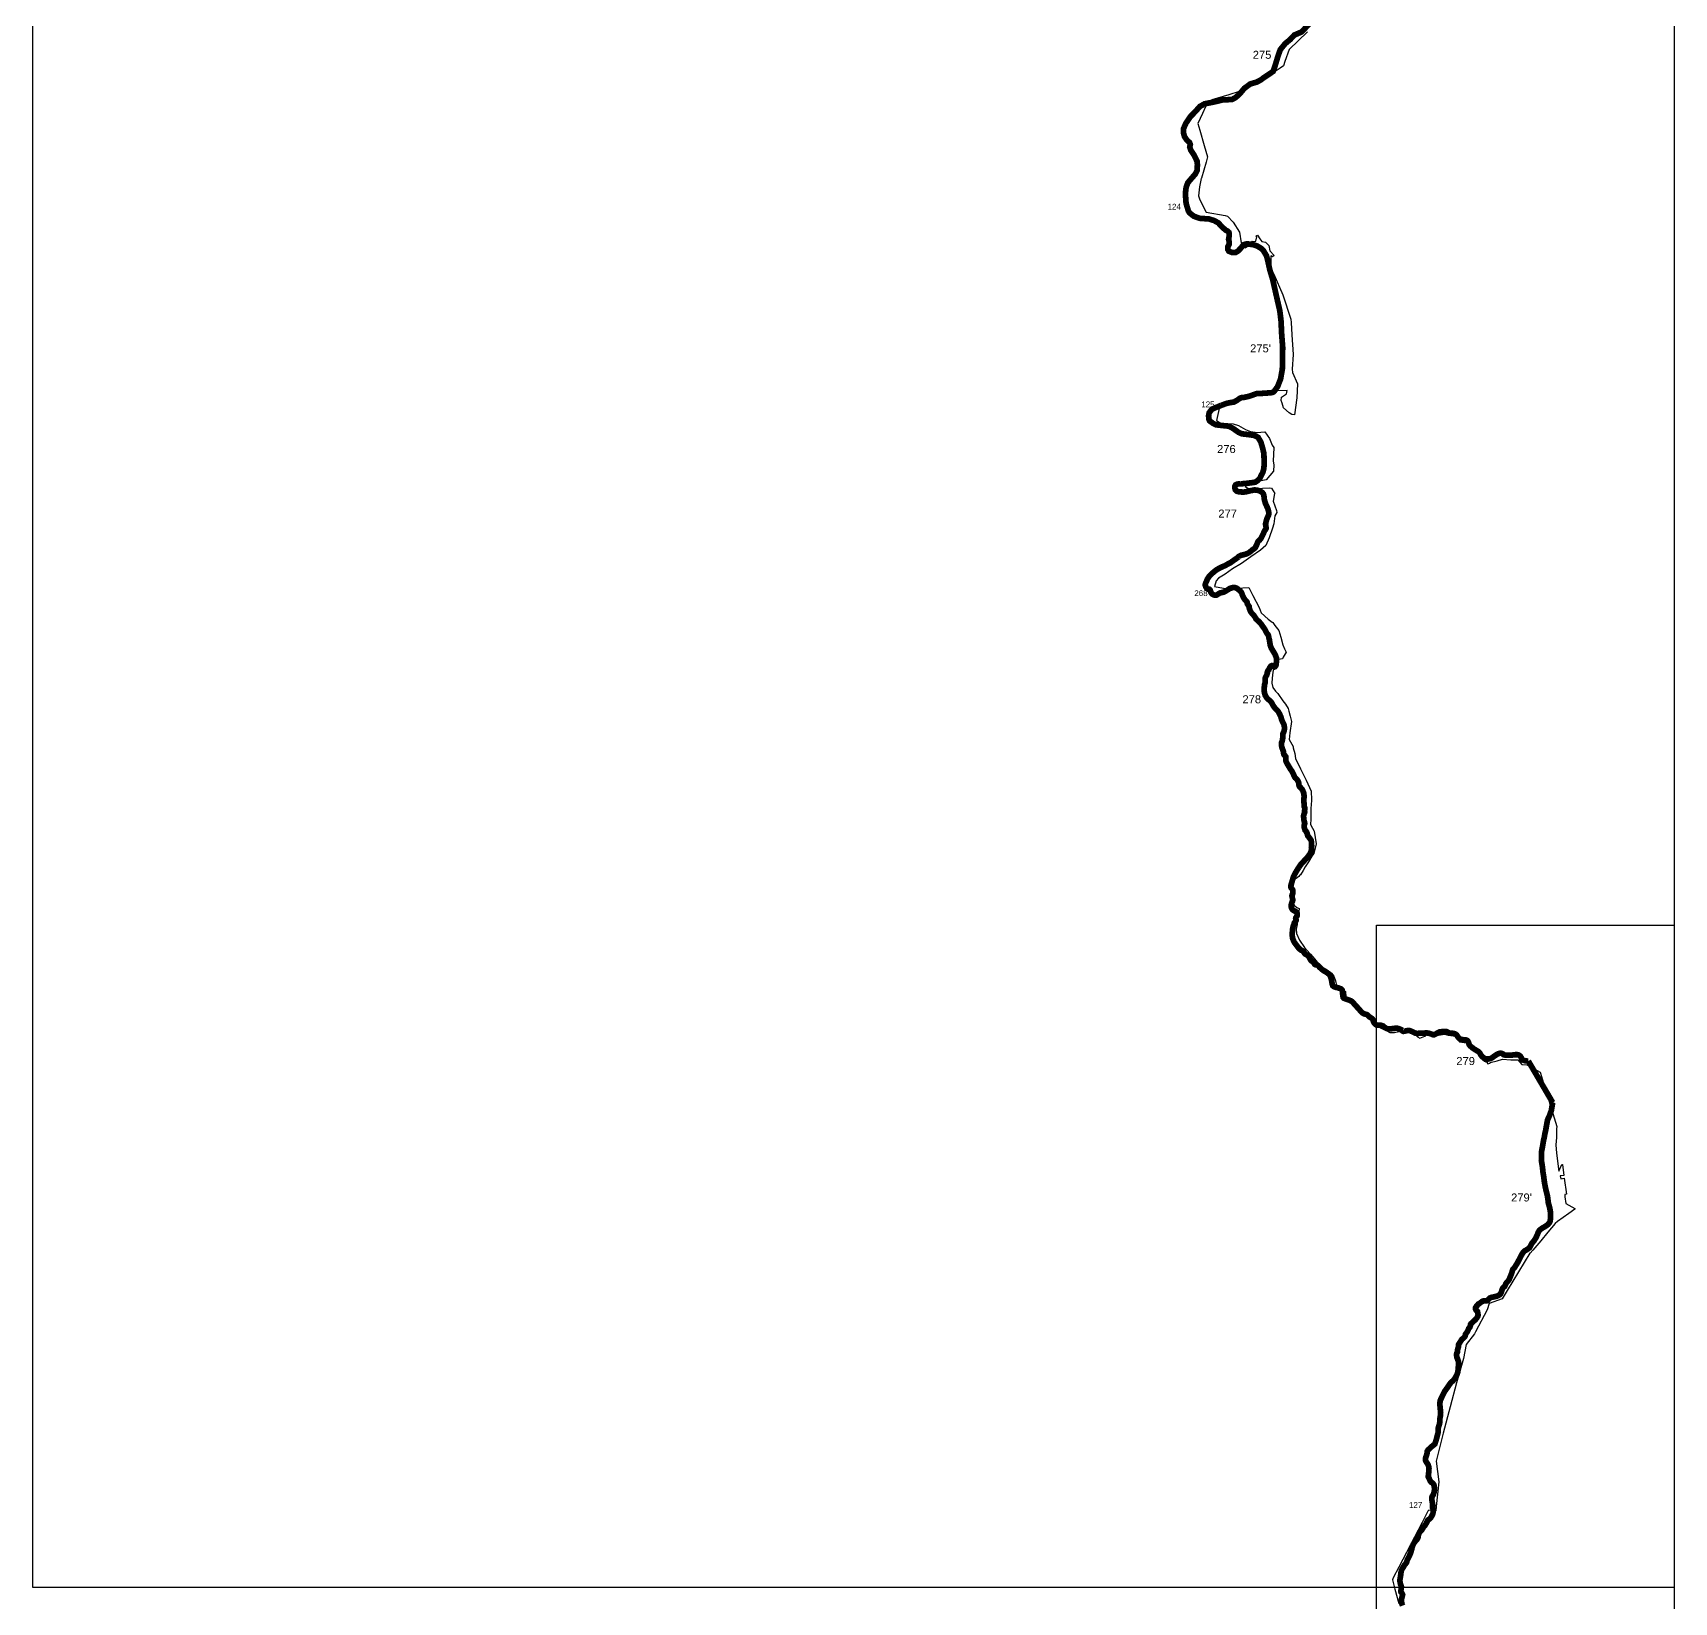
# Model space of a CAD drawing. Header units: metres. Extents: x 290946 to 378809, y 1824167 to 1998918.
# Drawn here: x 307379 to 321738, y 1854229 to 1867963 of the extents above; entities that cross this region are included whole.
import ezdxf

# ---------------------------------------------------------------- set-up
doc = ezdxf.new("R2010")
doc.units = ezdxf.units.M
for name, color, linetype in [('ARTIFICIALLY PROTECTED', 10, 'Continuous'), ('COASTLINE', 5, 'Continuous'), ('DISTRICT BOUNDRY', 86, 'Continuous'), ('NATURALLY PROTECTED', 3, 'Continuous'), ('UNPROTECTED', 130, 'Continuous'), ('UNPROTECTED DUE TO CREEK', 150, 'Continuous')]:
    doc.layers.add(name, color=color, linetype=linetype)
doc.styles.get("Standard").update_dxf_attribs({"font": 'arial.ttf'})
picture_1 = doc.add_image_def('image4.ecw', size_in_pixel=(478612, 2026941.0))
picture_2 = doc.add_image_def('image5.ecw', size_in_pixel=(65404, 231510))

msp = doc.modelspace()

# ---------------------------------------------------------------- linework, layer by layer
at = {"layer": 'ARTIFICIALLY PROTECTED', "const_width": 50, "flags": 128}
msp.add_lwpolyline([(317924, 1863375), (317921, 1863372), (317901, 1863358), (317881, 1863344), (317858, 1863327), (317830, 1863313), (317810, 1863301), (317786, 1863291), (317761, 1863279), (317750, 1863273), (317729, 1863260), (317714, 1863248), (317683, 1863221), (317670, 1863206), (317654, 1863182), (317649, 1863169), (317640, 1863150), (317636, 1863137), (317636, 1863128), (317639, 1863118), (317645, 1863107), (317654, 1863097), (317662, 1863093), (317672, 1863093), (317678, 1863088), (317681, 1863081), (317683, 1863072), (317687, 1863063), (317692, 1863056), (317702, 1863048), (317712, 1863044), (317720, 1863041), (317728, 1863041), (317737, 1863044), (317749, 1863052), (317761, 1863059), (317770, 1863063), (317783, 1863065), (317798, 1863069), (317805, 1863072), (317818, 1863080), (317828, 1863086)], dxfattribs=at)
at = {"layer": 'COASTLINE', "flags": 128}
msp.add_lwpolyline([(318479, 1867971), (318415, 1867944), (318377, 1867903), (318336, 1867870), (318292, 1867816), (318270, 1867753), (318248, 1867679), (318230, 1867626), (318192, 1867600), (318144, 1867568), (318122, 1867551), (318086, 1867532), (318030, 1867516), (317977, 1867477), (317940, 1867432), (317902, 1867397), (317870, 1867380), (317832, 1867378), (317789, 1867377), (317748, 1867366), (317688, 1867353), (317630, 1867342), (317589, 1867319), (317550, 1867275), (317506, 1867230), (317467, 1867173), (317446, 1867125), (317445, 1867088), (317455, 1867053), (317476, 1867023), (317498, 1867004), (317505, 1866986), (317500, 1866963), (317510, 1866935), (317539, 1866891), (317564, 1866839), (317567, 1866811), (317565, 1866760), (317547, 1866725), (317516, 1866690), (317483, 1866651), (317468, 1866609), (317462, 1866557), (317468, 1866472), (317487, 1866407), (317498, 1866388), (317536, 1866358), (317587, 1866340), (317669, 1866334), (317714, 1866320), (317750, 1866300), (317782, 1866265), (317816, 1866235), (317830, 1866229), (317843, 1866217), (317846, 1866191), (317840, 1866155), (317845, 1866135), (317845, 1866113), (317834, 1866092), (317834, 1866066), (317842, 1866052), (317872, 1866040), (317902, 1866041), (317925, 1866056), (317943, 1866075), (317963, 1866099), (317975, 1866110), (317992, 1866115), (318017, 1866115), (318055, 1866109), (318091, 1866097), (318124, 1866077), (318145, 1866056), (318172, 1866011), (318183, 1865968), (318201, 1865887), (318226, 1865804), (318251, 1865692), (318288, 1865531), (318299, 1865439), (318304, 1865330), (318313, 1865211), (318312, 1865119), (318310, 1865021), (318295, 1864935), (318269, 1864868), (318240, 1864827), (318228, 1864817), (318213, 1864814), (318192, 1864812), (318162, 1864810), (318133, 1864808), (318087, 1864806), (318057, 1864796), (318021, 1864783), (317976, 1864773), (317957, 1864772), (317940, 1864766), (317912, 1864746), (317886, 1864732), (317854, 1864727), (317824, 1864721), (317781, 1864705), (317723, 1864682), (317691, 1864666), (317670, 1864638), (317665, 1864611), (317668, 1864581), (317674, 1864567), (317705, 1864545), (317729, 1864533), (317789, 1864526), (317842, 1864521), (317876, 1864503), (317927, 1864467), (317956, 1864454), (318010, 1864448), (318068, 1864439), (318098, 1864423), (318122, 1864382), (318137, 1864332), (318149, 1864281), (318151, 1864194), (318149, 1864154), (318140, 1864118), (318125, 1864090), (318114, 1864066), (318096, 1864046), (318074, 1864031), (318048, 1864027), (317992, 1864020), (317957, 1864017), (317930, 1864016), (317912, 1864013), (317901, 1864007), (317895, 1863995), (317895, 1863980), (317899, 1863963), (317909, 1863953), (317928, 1863947), (317951, 1863945), (317972, 1863944), (317995, 1863947), (318024, 1863955), (318042, 1863958), (318067, 1863963), (318089, 1863962), (318107, 1863956), (318122, 1863949), (318136, 1863939), (318144, 1863929), (318149, 1863914), (318151, 1863889), (318155, 1863869), (318162, 1863846), (318173, 1863821), (318183, 1863800), (318189, 1863778), (318191, 1863766), (318192, 1863754), (318189, 1863741), (318182, 1863727), (318175, 1863710), (318168, 1863686), (318164, 1863669), (318164, 1863659), (318166, 1863650), (318167, 1863641), (318168, 1863626), (318165, 1863619), (318158, 1863610), (318153, 1863601), (318149, 1863594), (318147, 1863588), (318143, 1863579), (318131, 1863555), (318122, 1863537), (318110, 1863523), (318104, 1863518), (318098, 1863511), (318094, 1863505), (318091, 1863495), (318083, 1863477), (318075, 1863461), (318071, 1863455), (318062, 1863448), (318050, 1863440), (318040, 1863431), (318031, 1863424), (318018, 1863414), (318003, 1863406), (317986, 1863400), (317968, 1863395), (317952, 1863392), (317938, 1863386), (317927, 1863379), (317921, 1863372), (317901, 1863358), (317881, 1863344), (317858, 1863327), (317830, 1863313), (317810, 1863301), (317786, 1863291), (317761, 1863279), (317750, 1863273), (317729, 1863260), (317714, 1863248), (317683, 1863221), (317670, 1863206), (317654, 1863182), (317649, 1863169), (317640, 1863150), (317636, 1863137), (317636, 1863128), (317639, 1863118), (317645, 1863107), (317654, 1863097), (317662, 1863093), (317672, 1863093), (317678, 1863088), (317681, 1863081), (317683, 1863072), (317687, 1863063), (317692, 1863056), (317702, 1863048), (317712, 1863044), (317720, 1863041), (317728, 1863041), (317737, 1863044), (317749, 1863052), (317761, 1863059), (317770, 1863063), (317783, 1863065), (317798, 1863069), (317805, 1863072), (317818, 1863080), (317831, 1863088), (317843, 1863096), (317850, 1863100), (317855, 1863102), (317862, 1863104), (317871, 1863107), (317881, 1863109), (317892, 1863109), (317901, 1863107), (317914, 1863101), (317923, 1863094), (317929, 1863089), (317937, 1863082), (317943, 1863076), (317951, 1863067), (317956, 1863058), (317959, 1863047), (317964, 1863035), (317969, 1863024), (317974, 1863015), (317984, 1863001), (317993, 1862992), (318000, 1862984), (318002, 1862980), (318003, 1862976), (318003, 1862971), (318004, 1862966), (318007, 1862961), (318012, 1862954), (318017, 1862947), (318020, 1862942), (318021, 1862936), (318021, 1862929), (318023, 1862922), (318030, 1862903), (318037, 1862892), (318044, 1862882), (318053, 1862873), (318058, 1862868), (318065, 1862859), (318075, 1862844), (318080, 1862833), (318086, 1862828), (318101, 1862815), (318112, 1862804), (318122, 1862793), (318129, 1862783), (318140, 1862766), (318146, 1862759), (318150, 1862753), (318155, 1862746), (318163, 1862730), (318170, 1862716), (318174, 1862710), (318178, 1862705), (318183, 1862700), (318186, 1862695), (318188, 1862691), (318189, 1862686), (318191, 1862677), (318194, 1862662), (318198, 1862647), (318199, 1862637), (318202, 1862618), (318204, 1862604), (318208, 1862593), (318215, 1862576), (318224, 1862561), (318236, 1862541), (318243, 1862529), (318248, 1862520), (318252, 1862509), (318258, 1862494), (318260, 1862485), (318259, 1862466), (318256, 1862434), (318253, 1862425), (318246, 1862416), (318241, 1862414), (318234, 1862416), (318227, 1862423), (318221, 1862425), (318216, 1862425), (318212, 1862423), (318206, 1862417), (318198, 1862405), (318192, 1862389), (318187, 1862384), (318183, 1862379), (318181, 1862375), (318179, 1862368), (318179, 1862361), (318176, 1862351), (318174, 1862344), (318167, 1862331), (318164, 1862325), (318161, 1862317), (318160, 1862304), (318161, 1862290), (318160, 1862277), (318158, 1862269), (318155, 1862262), (318154, 1862255), (318153, 1862244), (318151, 1862225), (318152, 1862213), (318152, 1862199), (318154, 1862188), (318160, 1862166), (318169, 1862151), (318176, 1862140), (318183, 1862133), (318196, 1862123), (318204, 1862116), (318213, 1862106), (318220, 1862094), (318228, 1862079), (318237, 1862065), (318246, 1862054), (318259, 1862041), (318267, 1862033), (318275, 1862022), (318283, 1862008), (318290, 1861994), (318299, 1861973), (318303, 1861955), (318310, 1861938), (318319, 1861920), (318324, 1861910), (318327, 1861896), (318329, 1861880), (318327, 1861860), (318321, 1861840), (318316, 1861833), (318314, 1861826), (318314, 1861809), (318313, 1861788), (318309, 1861767), (318302, 1861748), (318302, 1861736), (318305, 1861713), (318314, 1861688), (318320, 1861673), (318322, 1861653), (318326, 1861644), (318333, 1861638), (318338, 1861632), (318341, 1861627), (318341, 1861618), (318340, 1861609), (318340, 1861599), (318342, 1861589), (318350, 1861572), (318365, 1861546), (318373, 1861533), (318382, 1861517), (318391, 1861506), (318399, 1861492), (318405, 1861480), (318413, 1861461), (318418, 1861450), (318424, 1861442), (318433, 1861434), (318439, 1861428), (318446, 1861417), (318452, 1861404), (318454, 1861396), (318455, 1861386), (318456, 1861376), (318459, 1861369), (318468, 1861360), (318482, 1861344), (318489, 1861332), (318493, 1861321), (318497, 1861310), (318499, 1861299), (318500, 1861285), (318500, 1861274), (318499, 1861262), (318498, 1861245), (318499, 1861234), (318500, 1861217), (318501, 1861202), (318501, 1861193), (318503, 1861189), (318505, 1861185), (318507, 1861180), (318507, 1861176), (318507, 1861170), (318506, 1861165), (318505, 1861159), (318505, 1861154), (318505, 1861149), (318506, 1861144), (318505, 1861139), (318501, 1861129), (318498, 1861121), (318496, 1861111), (318496, 1861101), (318498, 1861090), (318499, 1861076), (318501, 1861063), (318504, 1861057), (318505, 1861052), (318506, 1861045), (318505, 1861038), (318503, 1861033), (318501, 1861028), (318500, 1861020), (318501, 1861011), (318504, 1861001), (318509, 1860985), (318514, 1860980), (318519, 1860974), (318521, 1860971), (318522, 1860966), (318527, 1860957), (318531, 1860941), (318533, 1860934), (318539, 1860928), (318548, 1860917), (318554, 1860908), (318562, 1860896), (318564, 1860887), (318566, 1860873), (318566, 1860858), (318567, 1860848), (318566, 1860838), (318564, 1860829), (318565, 1860816), (318561, 1860797), (318554, 1860782), (318546, 1860770), (318532, 1860751), (318519, 1860736), (318511, 1860728), (318489, 1860704), (318470, 1860683), (318451, 1860655), (318429, 1860619), (318413, 1860590), (318404, 1860568), (318401, 1860557), (318393, 1860528), (318388, 1860512), (318386, 1860504), (318386, 1860498), (318385, 1860488), (318386, 1860482), (318388, 1860478), (318393, 1860474), (318396, 1860470), (318400, 1860464), (318402, 1860459), (318403, 1860450), (318403, 1860441), (318400, 1860426), (318396, 1860420), (318395, 1860418), (318394, 1860409), (318396, 1860398), (318399, 1860386), (318401, 1860379), (318401, 1860371), (318400, 1860366), (318395, 1860357), (318392, 1860348), (318387, 1860329), (318387, 1860318), (318391, 1860303), (318401, 1860288), (318408, 1860283), (318415, 1860280), (318423, 1860275), (318430, 1860271), (318434, 1860265), (318439, 1860257), (318440, 1860247), (318439, 1860236), (318436, 1860230), (318431, 1860224), (318428, 1860219), (318427, 1860215), (318429, 1860208), (318430, 1860203), (318430, 1860196), (318425, 1860187), (318419, 1860179), (318415, 1860174), (318414, 1860169), (318414, 1860164), (318412, 1860158), (318408, 1860152), (318406, 1860149), (318405, 1860144), (318402, 1860132), (318400, 1860119), (318398, 1860097), (318396, 1860080), (318397, 1860061), (318400, 1860040), (318404, 1860028), (318416, 1860002), (318430, 1859984), (318449, 1859958), (318465, 1859942), (318475, 1859935), (318485, 1859931), (318492, 1859927), (318497, 1859919), (318503, 1859910), (318513, 1859899), (318528, 1859892), (318537, 1859885), (318546, 1859872), (318552, 1859860), (318559, 1859848), (318562, 1859844), (318566, 1859841), (318572, 1859837), (318582, 1859829), (318586, 1859825), (318589, 1859821), (318593, 1859812), (318597, 1859809), (318602, 1859807), (318608, 1859807), (318617, 1859804), (318625, 1859799), (318635, 1859786), (318642, 1859780), (318655, 1859769), (318667, 1859759), (318681, 1859750), (318701, 1859739), (318708, 1859733), (318717, 1859726), (318722, 1859721), (318729, 1859710), (318733, 1859699), (318736, 1859689), (318740, 1859677), (318742, 1859664), (318744, 1859652), (318746, 1859642), (318748, 1859632), (318752, 1859623), (318758, 1859618), (318766, 1859614), (318782, 1859609), (318795, 1859607), (318809, 1859602), (318820, 1859598), (318827, 1859594), (318833, 1859587), (318835, 1859580), (318836, 1859573), (318837, 1859558), (318838, 1859548), (318840, 1859533), (318842, 1859523), (318848, 1859515), (318858, 1859511), (318875, 1859505), (318893, 1859499), (318910, 1859492), (318919, 1859486), (318926, 1859480), (318936, 1859468), (318975, 1859425), (319000, 1859397), (319010, 1859387), (319016, 1859383), (319024, 1859379), (319028, 1859377), (319033, 1859376), (319037, 1859375), (319049, 1859372), (319054, 1859368), (319063, 1859359), (319069, 1859353), (319076, 1859349), (319092, 1859339), (319097, 1859335), (319102, 1859328), (319105, 1859318), (319107, 1859310), (319114, 1859297), (319123, 1859288), (319135, 1859280), (319149, 1859279), (319173, 1859278), (319191, 1859272), (319208, 1859258), (319224, 1859249), (319235, 1859246), (319252, 1859246), (319280, 1859250), (319302, 1859252), (319322, 1859251), (319338, 1859245), (319353, 1859238), (319362, 1859228), (319370, 1859225), (319385, 1859228), (319411, 1859233), (319425, 1859231), (319445, 1859223), (319477, 1859208), (319493, 1859207), (319512, 1859208), (319531, 1859208), (319551, 1859210), (319573, 1859211), (319593, 1859208), (319606, 1859204), (319622, 1859198), (319629, 1859195), (319637, 1859195), (319648, 1859200), (319670, 1859212), (319686, 1859220), (319703, 1859222), (319723, 1859222), (319733, 1859223), (319739, 1859224), (319746, 1859223), (319751, 1859221), (319761, 1859215), (319767, 1859212), (319775, 1859209), (319788, 1859208), (319801, 1859208), (319815, 1859205), (319825, 1859201), (319836, 1859192), (319844, 1859179), (319852, 1859168), (319864, 1859158), (319881, 1859153), (319901, 1859151), (319915, 1859150), (319924, 1859147), (319931, 1859142), (319938, 1859130), (319944, 1859110), (319953, 1859097), (319985, 1859072), (320003, 1859061), (320023, 1859049), (320037, 1859036), (320048, 1859016), (320058, 1859004), (320076, 1858989), (320094, 1858983), (320113, 1858983), (320132, 1858987), (320145, 1858994), (320163, 1859007), (320181, 1859019), (320194, 1859027), (320205, 1859031), (320214, 1859033), (320223, 1859033), (320232, 1859031), (320240, 1859027), (320244, 1859022), (320249, 1859019), (320255, 1859018), (320265, 1859017), (320280, 1859017), (320301, 1859016), (320315, 1859016), (320331, 1859019), (320351, 1859021), (320357, 1859021), (320365, 1859021), (320373, 1859020), (320381, 1859016), (320390, 1859010), (320395, 1859003), (320401, 1858993), (320405, 1858982), (320410, 1858976), (320417, 1858973), (320431, 1858968), (320452, 1858965), (320462, 1858965), (320675, 1858602), (320663, 1858531), (320647, 1858487), (320630, 1858450), (320621, 1858401), (320613, 1858354), (320608, 1858335), (320604, 1858313), (320601, 1858295), (320596, 1858275), (320587, 1858222), (320579, 1858180), (320576, 1858154), (320578, 1858128), (320578, 1858107), (320576, 1858093), (320579, 1858079), (320584, 1858047), (320587, 1858023), (320591, 1857985), (320597, 1857952), (320600, 1857923), (320606, 1857886), (320612, 1857855), (320619, 1857825), (320629, 1857786), (320633, 1857758), (320637, 1857723), (320646, 1857692), (320654, 1857655), (320656, 1857624), (320656, 1857587), (320653, 1857565), (320648, 1857552), (320633, 1857534), (320612, 1857519), (320581, 1857501), (320561, 1857486), (320549, 1857467), (320542, 1857449), (320529, 1857419), (320513, 1857394), (320492, 1857368), (320480, 1857345), (320471, 1857330), (320449, 1857314), (320430, 1857304), (320417, 1857291), (320405, 1857272), (320382, 1857228), (320367, 1857199), (320339, 1857154), (320328, 1857144), (320323, 1857133), (320317, 1857110), (320302, 1857072), (320295, 1857055), (320284, 1857039), (320271, 1857026), (320264, 1857014), (320259, 1857000), (320253, 1856991), (320241, 1856981), (320236, 1856973), (320231, 1856960), (320226, 1856942), (320218, 1856927), (320210, 1856919), (320199, 1856912), (320183, 1856906), (320165, 1856902), (320140, 1856897), (320127, 1856892), (320115, 1856882), (320112, 1856878), (320109, 1856873), (320103, 1856868), (320094, 1856866), (320080, 1856867), (320069, 1856866), (320058, 1856861), (320044, 1856851), (320031, 1856841), (320024, 1856838), (320014, 1856825), (320008, 1856820), (320001, 1856808), (320000, 1856795), (320006, 1856784), (320015, 1856776), (320018, 1856772), (320019, 1856763), (320020, 1856755), (320023, 1856743), (320021, 1856733), (320008, 1856712), (319996, 1856699), (319979, 1856684), (319960, 1856666), (319956, 1856660), (319955, 1856650), (319950, 1856635), (319939, 1856622), (319934, 1856607), (319928, 1856596), (319920, 1856585), (319912, 1856573), (319910, 1856561), (319905, 1856551), (319893, 1856539), (319882, 1856531), (319872, 1856516), (319858, 1856494), (319852, 1856485), (319850, 1856473), (319850, 1856462), (319846, 1856450), (319843, 1856437), (319842, 1856429), (319842, 1856419), (319836, 1856407), (319834, 1856398), (319835, 1856385), (319837, 1856372), (319841, 1856363), (319846, 1856348), (319851, 1856335), (319853, 1856319), (319851, 1856302), (319849, 1856285), (319848, 1856265), (319845, 1856242), (319836, 1856217), (319821, 1856190), (319804, 1856168), (319785, 1856152), (319774, 1856137), (319750, 1856102), (319730, 1856074), (319718, 1856051), (319692, 1855996), (319688, 1855972), (319689, 1855949), (319692, 1855918), (319695, 1855886), (319693, 1855862), (319688, 1855834), (319688, 1855812), (319685, 1855788), (319679, 1855772), (319674, 1855752), (319674, 1855732), (319672, 1855711), (319664, 1855680), (319656, 1855650), (319649, 1855629), (319645, 1855615), (319634, 1855605), (319620, 1855594), (319585, 1855562), (319577, 1855548), (319576, 1855533), (319572, 1855517), (319566, 1855500), (319562, 1855484), (319562, 1855473), (319567, 1855460), (319577, 1855445), (319585, 1855433), (319588, 1855424), (319591, 1855414), (319593, 1855400), (319592, 1855387), (319592, 1855377), (319590, 1855360), (319588, 1855343), (319587, 1855335), (319587, 1855326), (319591, 1855319), (319597, 1855306), (319603, 1855291), (319612, 1855279), (319623, 1855273), (319628, 1855268), (319634, 1855260), (319637, 1855252), (319639, 1855238), (319642, 1855223), (319640, 1855207), (319638, 1855193), (319632, 1855173), (319627, 1855164), (319620, 1855154), (319618, 1855148), (319618, 1855138), (319618, 1855126), (319621, 1855107), (319625, 1855086), (319625, 1855078), (319625, 1855071), (319623, 1855066), (319623, 1855061), (319624, 1855055), (319628, 1855047), (319630, 1855038), (319631, 1855027), (319628, 1855009), (319624, 1854997), (319616, 1854981), (319608, 1854968), (319601, 1854960), (319596, 1854956), (319589, 1854952), (319585, 1854949), (319581, 1854945), (319579, 1854940), (319571, 1854923), (319559, 1854903), (319546, 1854889), (319543, 1854884), (319539, 1854876), (319530, 1854861), (319522, 1854853), (319513, 1854845), (319507, 1854835), (319500, 1854814), (319497, 1854796), (319492, 1854784), (319483, 1854773), (319473, 1854762), (319464, 1854750), (319455, 1854736), (319450, 1854721), (319445, 1854706), (319441, 1854689), (319437, 1854675), (319433, 1854662), (319423, 1854638), (319414, 1854619), (319406, 1854605), (319401, 1854594), (319398, 1854579), (319394, 1854572), (319385, 1854562), (319378, 1854553), (319368, 1854535), (319359, 1854522), (319352, 1854506), (319348, 1854488), (319347, 1854478), (319344, 1854457), (319338, 1854422), (319339, 1854410), (319344, 1854385), (319347, 1854378), (319351, 1854367), (319351, 1854357), (319348, 1854336), (319347, 1854322), (319349, 1854316), (319356, 1854308), (319359, 1854303), (319362, 1854294), (319359, 1854283), (319356, 1854270), (319352, 1854250), (319353, 1854235), (319356, 1854215)], dxfattribs=at)
at = {"layer": 'DISTRICT BOUNDRY'}
msp.add_polyline3d([(318530, 1867973, 0), (318370, 1867817, 0), (318333, 1867713, 0), (318320, 1867673, 0), (318292, 1867655, 0), (318187, 1867585, 0), (318149, 1867582, 0), (318063, 1867521, 0), (317966, 1867470, 0), (317933, 1867449, 0), (317841, 1867422, 0), (317692, 1867377, 0), (317639, 1867315, 0), (317611, 1867257, 0), (317571, 1867171, 0), (317588, 1867112, 0), (317625, 1866977, 0), (317654, 1866879, 0), (317644, 1866832, 0), (317602, 1866692, 0), (317601, 1866687, 0), (317587, 1866630, 0), (317586, 1866614, 0), (317578, 1866537, 0), (317584, 1866509, 0), (317631, 1866415, 0), (317643, 1866395, 0), (317811, 1866365, 0), (317831, 1866359, 0), (317881, 1866305, 0), (317935, 1866219, 0), (317949, 1866125, 0), (317972, 1866093, 0), (317985, 1866083, 0), (318012, 1866100, 0), (318016, 1866114, 0), (318047, 1866139, 0), (318067, 1866138, 0), (318079, 1866141, 0), (318086, 1866179, 0), (318080, 1866188, 0), (318092, 1866192, 0), (318112, 1866159, 0), (318130, 1866138, 0), (318163, 1866130, 0), (318191, 1866101, 0), (318201, 1866054, 0), (318240, 1866015, 0), (318224, 1866004, 0), (318209, 1866012, 0), (318210, 1865899, 0), (318236, 1865852, 0), (318314, 1865669, 0), (318384, 1865458, 0), (318387, 1865428, 0), (318393, 1865321, 0), (318404, 1865148, 0), (318397, 1865020, 0), (318398, 1864990, 0), (318443, 1864890, 0), (318437, 1864770, 0), (318437, 1864770, 0), (318417, 1864621, 0), (318393, 1864624, 0), (318369, 1864639, 0), (318320, 1864682, 0), (318308, 1864721, 0), (318299, 1864747, 0), (318302, 1864776, 0), (318347, 1864804, 0), (318352, 1864832, 0), (318170, 1864828, 0), (318094, 1864803, 0), (317964, 1864762, 0), (317866, 1864724, 0), (317758, 1864676, 0), (317735, 1864570, 0), (317800, 1864527, 0), (317834, 1864544, 0), (317881, 1864540, 0), (317926, 1864526, 0), (317987, 1864491, 0), (318033, 1864475, 0), (318093, 1864466, 0), (318121, 1864468, 0), (318157, 1864471, 0), (318198, 1864414, 0), (318221, 1864354, 0), (318235, 1864333, 0), (318229, 1864215, 0), (318237, 1864184, 0), (318233, 1864126, 0), (318170, 1864051, 0), (318081, 1864035, 0), (317986, 1863993, 0), (318018, 1863972, 0), (318196, 1863980, 0), (318215, 1863978, 0), (318243, 1863932, 0), (318241, 1863932, 0), (318229, 1863865, 0), (318258, 1863782, 0), (318262, 1863765, 0), (318244, 1863736, 0), (318237, 1863665, 0), (318225, 1863627, 0), (318194, 1863543, 0), (318165, 1863477, 0), (318119, 1863436, 0), (318034, 1863378, 0), (317953, 1863320, 0), (317873, 1863271, 0), (317811, 1863227, 0), (317753, 1863190, 0), (317732, 1863168, 0), (317718, 1863119, 0), (317826, 1863097, 0), (317844, 1863096, 0), (317912, 1863104, 0), (318016, 1863110, 0), (318051, 1863039, 0), (318106, 1862934, 0), (318125, 1862888, 0), (318186, 1862831, 0), (318222, 1862806, 0), (318226, 1862804, 0), (318245, 1862778, 0), (318278, 1862733, 0), (318296, 1862674, 0), (318314, 1862607, 0), (318330, 1862571, 0), (318343, 1862542, 0), (318317, 1862498, 0), (318312, 1862484, 0), (318276, 1862479, 0), (318262, 1862458, 0), (318238, 1862418, 0), (318227, 1862367, 0), (318220, 1862317, 0), (318219, 1862272, 0), (318226, 1862235, 0), (318249, 1862203, 0), (318272, 1862181, 0), (318315, 1862118, 0), (318337, 1862089, 0), (318360, 1862050, 0), (318367, 1862027, 0), (318380, 1861984, 0), (318389, 1861936, 0), (318376, 1861838, 0), (318369, 1861780, 0), (318393, 1861739, 0), (318405, 1861718, 0), (318406, 1861706, 0), (318418, 1861655, 0), (318425, 1861612, 0), (318469, 1861522, 0), (318519, 1861424, 0), (318562, 1861327, 0), (318565, 1861250, 0), (318565, 1861245, 0), (318559, 1861175, 0), (318558, 1861080, 0), (318557, 1861039, 0), (318562, 1861024, 0), (318586, 1860982, 0), (318589, 1860977, 0), (318606, 1860866, 0), (318585, 1860781, 0), (318567, 1860757, 0), (318538, 1860709, 0), (318511, 1860666, 0), (318491, 1860632, 0), (318470, 1860595, 0), (318461, 1860588, 0), (318454, 1860581, 0), (318410, 1860548, 0), (318381, 1860524, 0), (318392, 1860473, 0), (318403, 1860432, 0), (318400, 1860374, 0), (318397, 1860363, 0), (318417, 1860327, 0), (318436, 1860310, 0), (318457, 1860300, 0), (318450, 1860247, 0), (318447, 1860220, 0), (318440, 1860161, 0), (318431, 1860119, 0), (318433, 1860082, 0), (318460, 1860023, 0), (318505, 1859959, 0), (318550, 1859907, 0), (318557, 1859899, 0), (318592, 1859859, 0), (318630, 1859812, 0), (318669, 1859781, 0), (318693, 1859768, 0), (318715, 1859755, 0), (318732, 1859742, 0), (318741, 1859734, 0), (318761, 1859707, 0), (318776, 1859667, 0), (318783, 1859625, 0), (318785, 1859623, 0), (318824, 1859596, 0), (318864, 1859573, 0), (318866, 1859523, 0), (318888, 1859507, 0), (318934, 1859487, 0), (318951, 1859466, 0), (318984, 1859418, 0), (319011, 1859386, 0), (319083, 1859330, 0), (319123, 1859296, 0), (319161, 1859263, 0), (319165, 1859260, 0), (319174, 1859253, 0), (319217, 1859232, 0), (319251, 1859215, 0), (319264, 1859214, 0), (319290, 1859215, 0), (319328, 1859225, 0), (319363, 1859223, 0), (319425, 1859211, 0), (319471, 1859196, 0), (319493, 1859178, 0), (319514, 1859164, 0), (319558, 1859184, 0), (319576, 1859199, 0), (319617, 1859186, 0), (319636, 1859185, 0), (319676, 1859192, 0), (319710, 1859198, 0), (319729, 1859199, 0), (319762, 1859190, 0), (319805, 1859187, 0), (319812, 1859187, 0), (319815, 1859186, 0), (319823, 1859186, 0), (319860, 1859133, 0), (319901, 1859127, 0), (319935, 1859125, 0), (319960, 1859067, 0), (319976, 1859056, 0), (320006, 1859039, 0), (320027, 1859028, 0), (320022, 1859025, 0), (320075, 1858965, 0), (320100, 1858955, 0), (320109, 1858940, 0), (320129, 1858946, 0), (320129, 1858952, 0), (320190, 1858966, 0), (320237, 1858981, 0), (320310, 1858977, 0), (320371, 1858976, 0), (320406, 1858936, 0), (320450, 1858931, 0), (320565, 1858868, 0), (320595, 1858771, 0), (320711, 1858393, 0), (320709, 1858372, 0), (320707, 1858297, 0), (320704, 1858233, 0), (320709, 1858160, 0), (320725, 1858021, 0), (320728, 1858000, 0), (320756, 1858059, 0), (320762, 1858060, 0), (320773, 1857964, 0), (320741, 1857959, 0), (320746, 1857935, 0), (320776, 1857939, 0), (320795, 1857799, 0), (320780, 1857797, 0), (320782, 1857776, 0), (320789, 1857719, 0), (320869, 1857674, 0), (320869, 1857670, 0), (320816, 1857632, 0), (320716, 1857562, 0), (320698, 1857542, 0), (320633, 1857467, 0), (320572, 1857393, 0), (320500, 1857311, 0), (320479, 1857283, 0), (320475, 1857285, 0), (320278, 1856958, 0), (320233, 1856883, 0), (320120, 1856843, 0), (320102, 1856788, 0), (320001, 1856595, 0), (319992, 1856579, 0), (319918, 1856483, 0), (319896, 1856363, 0), (319835, 1856149, 0), (319777, 1855939, 0), (319718, 1855707, 0), (319657, 1855463, 0), (319679, 1855282, 0), (319657, 1855067, 0), (319654, 1855029, 0), (319638, 1855031, 0), (319593, 1855035, 0), (319584, 1855025, 0), (319533, 1854927, 0), (319330, 1854537, 0), (319281, 1854443, 0), (319275, 1854426, 0), (319295, 1854344, 0), (319328, 1854219, 0)], dxfattribs=at)
at = {"layer": 'NATURALLY PROTECTED', "const_width": 50, "flags": 128}
for points in [[(317618, 1867335), (317630, 1867342), (317688, 1867353), (317748, 1867366), (317789, 1867377), (317832, 1867378), (317870, 1867380), (317902, 1867397), (317940, 1867432), (317977, 1867477), (318030, 1867516), (318086, 1867532), (318122, 1867551), (318144, 1867568), (318192, 1867600), (318230, 1867626), (318248, 1867679), (318270, 1867753), (318292, 1867816), (318336, 1867870), (318377, 1867903), (318415, 1867944), (318479, 1867971), (318563, 1868061)], [(317953, 1866087), (317963, 1866099), (317975, 1866110), (317992, 1866115), (318017, 1866115), (318055, 1866109), (318091, 1866097), (318124, 1866077), (318145, 1866056), (318172, 1866011), (318183, 1865968), (318201, 1865887), (318226, 1865804), (318251, 1865692), (318288, 1865531), (318299, 1865439), (318304, 1865330), (318313, 1865211), (318312, 1865119), (318310, 1865021), (318295, 1864935), (318269, 1864868), (318240, 1864827), (318228, 1864817), (318213, 1864814), (318192, 1864812), (318162, 1864810), (318133, 1864808), (318087, 1864806), (318057, 1864796), (318021, 1864783), (317976, 1864773), (317957, 1864772), (317940, 1864766), (317912, 1864746), (317886, 1864732), (317854, 1864727), (317824, 1864721), (317781, 1864705), (317775, 1864703)], [(317738, 1864532), (317789, 1864526), (317842, 1864521), (317876, 1864503), (317927, 1864467), (317956, 1864454), (318010, 1864448), (318068, 1864439), (318098, 1864423), (318122, 1864382), (318137, 1864332), (318149, 1864281), (318151, 1864194), (318149, 1864154), (318140, 1864118), (318125, 1864090), (318114, 1864066), (318096, 1864046), (318074, 1864031), (318048, 1864027), (317992, 1864020), (317957, 1864017), (317945, 1864017)], [(317945, 1864017), (317930, 1864016), (317912, 1864013), (317901, 1864007), (317895, 1863995), (317895, 1863980), (317899, 1863963), (317909, 1863953), (317928, 1863947), (317951, 1863945), (317972, 1863944), (317995, 1863947), (318024, 1863955), (318042, 1863958), (318067, 1863963), (318078, 1863962), (318089, 1863962), (318107, 1863956), (318122, 1863949), (318136, 1863939), (318144, 1863929), (318149, 1863914), (318151, 1863889), (318155, 1863869), (318162, 1863846), (318173, 1863821), (318183, 1863800), (318189, 1863778), (318191, 1863766), (318192, 1863754), (318189, 1863741), (318182, 1863727), (318175, 1863710), (318168, 1863686), (318164, 1863669), (318164, 1863659), (318166, 1863650), (318167, 1863641), (318168, 1863626), (318165, 1863619), (318158, 1863610), (318153, 1863601), (318149, 1863594), (318147, 1863588), (318143, 1863579), (318131, 1863555), (318122, 1863537), (318110, 1863523), (318104, 1863518), (318098, 1863511), (318094, 1863505), (318091, 1863495), (318083, 1863477), (318075, 1863461), (318071, 1863455), (318062, 1863448), (318050, 1863440), (318040, 1863431), (318031, 1863424), (318018, 1863414), (318003, 1863406), (317986, 1863400), (317968, 1863395), (317952, 1863392), (317938, 1863386), (317927, 1863379), (317924, 1863375)], [(317828, 1863086), (317831, 1863088), (317843, 1863096), (317850, 1863100), (317855, 1863102), (317862, 1863104), (317871, 1863107), (317881, 1863109), (317892, 1863109), (317901, 1863107), (317914, 1863101), (317923, 1863094), (317929, 1863089), (317937, 1863082), (317943, 1863076), (317951, 1863067), (317956, 1863058), (317959, 1863047), (317964, 1863035), (317969, 1863024), (317974, 1863015), (317984, 1863001), (317993, 1862992), (318000, 1862984), (318002, 1862980), (318003, 1862976), (318003, 1862971), (318004, 1862966), (318007, 1862961), (318012, 1862954), (318017, 1862947), (318020, 1862942), (318021, 1862936), (318021, 1862929), (318023, 1862922), (318030, 1862903), (318037, 1862892), (318044, 1862882), (318053, 1862873), (318058, 1862868), (318065, 1862859), (318075, 1862844), (318080, 1862833), (318086, 1862828), (318101, 1862815), (318112, 1862804), (318122, 1862793), (318129, 1862783), (318140, 1862766), (318146, 1862759), (318150, 1862753), (318155, 1862746), (318163, 1862730), (318170, 1862716), (318174, 1862710), (318178, 1862705), (318183, 1862700), (318186, 1862695), (318188, 1862691), (318189, 1862686), (318191, 1862677), (318194, 1862662), (318198, 1862647), (318199, 1862637), (318202, 1862618), (318204, 1862604), (318208, 1862593), (318215, 1862576), (318224, 1862561), (318236, 1862541), (318243, 1862529), (318248, 1862520), (318252, 1862509), (318258, 1862494), (318260, 1862485), (318259, 1862466), (318256, 1862434), (318253, 1862425), (318246, 1862416), (318241, 1862414), (318234, 1862416), (318227, 1862423), (318221, 1862425), (318216, 1862425), (318212, 1862423), (318206, 1862417), (318198, 1862405), (318192, 1862389), (318187, 1862384), (318183, 1862379), (318181, 1862375), (318179, 1862368), (318179, 1862361), (318176, 1862351), (318174, 1862344), (318167, 1862331), (318164, 1862325), (318161, 1862317), (318160, 1862304), (318161, 1862290), (318160, 1862277), (318158, 1862269), (318155, 1862262), (318154, 1862255), (318153, 1862244), (318151, 1862225), (318152, 1862213), (318152, 1862199), (318154, 1862188), (318160, 1862166), (318169, 1862151), (318176, 1862140), (318183, 1862133), (318196, 1862123), (318204, 1862116), (318213, 1862106), (318220, 1862094), (318228, 1862079), (318237, 1862065), (318246, 1862054), (318259, 1862041), (318267, 1862033), (318275, 1862022), (318283, 1862008), (318290, 1861994), (318299, 1861973), (318303, 1861955), (318310, 1861938), (318319, 1861920), (318324, 1861910), (318327, 1861896), (318329, 1861880), (318327, 1861860), (318321, 1861840), (318316, 1861833), (318314, 1861826), (318314, 1861809), (318313, 1861788), (318309, 1861767), (318302, 1861748), (318302, 1861736), (318305, 1861713), (318314, 1861688), (318320, 1861673), (318322, 1861653), (318326, 1861644), (318333, 1861638), (318338, 1861632), (318341, 1861627), (318341, 1861618), (318340, 1861609), (318340, 1861599), (318342, 1861589), (318350, 1861572), (318365, 1861546), (318373, 1861533), (318382, 1861517), (318391, 1861506), (318399, 1861492), (318405, 1861480), (318413, 1861461), (318418, 1861450), (318424, 1861442), (318433, 1861434), (318439, 1861428), (318446, 1861417), (318452, 1861404), (318454, 1861396), (318455, 1861386), (318456, 1861376), (318459, 1861369), (318468, 1861360), (318482, 1861344), (318489, 1861332), (318493, 1861321), (318497, 1861310), (318499, 1861299), (318500, 1861285), (318500, 1861274), (318499, 1861262), (318498, 1861245), (318499, 1861234), (318500, 1861217), (318501, 1861202), (318501, 1861193), (318503, 1861189), (318505, 1861185), (318507, 1861180), (318507, 1861176), (318507, 1861170), (318506, 1861165), (318505, 1861159), (318505, 1861154), (318505, 1861149), (318506, 1861144), (318505, 1861139), (318501, 1861129), (318498, 1861121), (318496, 1861111), (318496, 1861101), (318498, 1861090), (318499, 1861076), (318501, 1861063), (318504, 1861057), (318505, 1861052), (318506, 1861045), (318505, 1861038), (318503, 1861033), (318501, 1861028), (318500, 1861020), (318501, 1861011), (318504, 1861001), (318509, 1860985), (318514, 1860980), (318519, 1860974), (318521, 1860971), (318522, 1860966), (318527, 1860957), (318531, 1860941), (318533, 1860934), (318539, 1860928), (318548, 1860917), (318554, 1860908), (318562, 1860896), (318564, 1860887), (318566, 1860873), (318566, 1860858), (318567, 1860848), (318566, 1860838), (318564, 1860829), (318565, 1860816), (318561, 1860797), (318554, 1860782), (318546, 1860770), (318532, 1860751), (318519, 1860736), (318511, 1860728), (318489, 1860704), (318470, 1860683), (318456, 1860662)], [(318456, 1860662), (318451, 1860655), (318429, 1860619), (318413, 1860590), (318404, 1860568), (318401, 1860557), (318393, 1860528), (318388, 1860512), (318386, 1860504), (318386, 1860498), (318385, 1860488), (318386, 1860482), (318388, 1860478), (318393, 1860474), (318396, 1860470), (318400, 1860464), (318402, 1860459), (318403, 1860450), (318403, 1860441), (318400, 1860426), (318396, 1860420), (318395, 1860418), (318394, 1860409), (318396, 1860398), (318399, 1860386), (318401, 1860379), (318401, 1860371), (318400, 1860366), (318395, 1860357), (318392, 1860348), (318387, 1860329), (318387, 1860318), (318391, 1860303), (318401, 1860288), (318408, 1860283), (318415, 1860280), (318423, 1860275), (318430, 1860271), (318434, 1860265), (318439, 1860257), (318440, 1860247), (318439, 1860236), (318436, 1860230), (318431, 1860224), (318428, 1860219), (318427, 1860215), (318429, 1860208), (318430, 1860203), (318430, 1860196), (318425, 1860187), (318419, 1860179), (318415, 1860174), (318414, 1860169), (318414, 1860164), (318412, 1860158), (318408, 1860152), (318406, 1860149), (318405, 1860144), (318402, 1860132), (318400, 1860119), (318398, 1860097), (318396, 1860080), (318397, 1860061), (318400, 1860040), (318404, 1860028), (318416, 1860002), (318430, 1859984), (318449, 1859958), (318465, 1859942), (318475, 1859935), (318485, 1859931), (318492, 1859927), (318497, 1859919), (318503, 1859910), (318513, 1859899), (318528, 1859892), (318537, 1859885), (318546, 1859872), (318552, 1859860), (318559, 1859848), (318562, 1859844), (318566, 1859841), (318572, 1859837), (318582, 1859829), (318586, 1859825), (318589, 1859821), (318593, 1859812), (318597, 1859809), (318602, 1859807), (318608, 1859807), (318617, 1859804), (318625, 1859799), (318635, 1859786), (318642, 1859780), (318655, 1859769), (318667, 1859759), (318681, 1859750), (318701, 1859739), (318708, 1859733), (318717, 1859726), (318722, 1859721), (318729, 1859710), (318733, 1859699), (318736, 1859689), (318740, 1859677), (318742, 1859664), (318744, 1859652), (318746, 1859642), (318748, 1859632), (318752, 1859623), (318758, 1859618), (318766, 1859614), (318782, 1859609), (318795, 1859607), (318809, 1859602), (318820, 1859598), (318827, 1859594), (318833, 1859587), (318835, 1859580), (318836, 1859573), (318837, 1859558), (318838, 1859548), (318840, 1859533), (318842, 1859523), (318848, 1859515), (318858, 1859511), (318875, 1859505), (318893, 1859499), (318910, 1859492), (318919, 1859486), (318926, 1859480), (318936, 1859468), (318975, 1859425), (319000, 1859397), (319010, 1859387), (319016, 1859383), (319024, 1859379), (319028, 1859377), (319033, 1859376), (319037, 1859375), (319049, 1859372), (319054, 1859368), (319063, 1859359), (319069, 1859353), (319076, 1859349), (319092, 1859339), (319097, 1859335), (319102, 1859328), (319105, 1859318), (319107, 1859310), (319114, 1859297), (319123, 1859288), (319135, 1859280), (319149, 1859279), (319173, 1859278), (319191, 1859272), (319208, 1859258), (319224, 1859249), (319235, 1859246), (319252, 1859246), (319280, 1859250), (319302, 1859252), (319322, 1859251), (319338, 1859245), (319353, 1859238), (319362, 1859228), (319366, 1859227)], [(319366, 1859227), (319370, 1859225), (319385, 1859228), (319411, 1859233), (319425, 1859231), (319445, 1859223), (319477, 1859208), (319493, 1859207), (319512, 1859208), (319531, 1859208), (319551, 1859210), (319573, 1859211), (319593, 1859208), (319606, 1859204), (319622, 1859198), (319629, 1859195), (319637, 1859195), (319648, 1859200), (319670, 1859212), (319686, 1859220), (319703, 1859222), (319723, 1859222), (319733, 1859223), (319739, 1859224), (319746, 1859223), (319751, 1859221), (319761, 1859215), (319767, 1859212), (319775, 1859209), (319788, 1859208), (319801, 1859208), (319815, 1859205), (319825, 1859201), (319836, 1859192), (319844, 1859179), (319852, 1859168), (319864, 1859158), (319881, 1859153), (319901, 1859151), (319915, 1859150), (319924, 1859147), (319931, 1859142), (319938, 1859130), (319944, 1859110), (319953, 1859097), (319985, 1859072), (320003, 1859061), (320023, 1859049), (320037, 1859036), (320048, 1859016), (320058, 1859004), (320076, 1858989), (320094, 1858983), (320113, 1858983), (320132, 1858987), (320145, 1858994), (320163, 1859007), (320181, 1859019), (320194, 1859027), (320205, 1859031), (320214, 1859033), (320223, 1859033), (320232, 1859031), (320240, 1859027), (320244, 1859022), (320249, 1859019), (320255, 1859018), (320265, 1859017), (320280, 1859017), (320301, 1859016), (320315, 1859016), (320331, 1859019), (320351, 1859021), (320357, 1859021), (320365, 1859021), (320373, 1859020), (320381, 1859016), (320390, 1859010), (320395, 1859003), (320401, 1858993), (320405, 1858982), (320410, 1858976), (320417, 1858973), (320431, 1858968), (320452, 1858965), (320462, 1858965)], [(320051, 1856856), (320058, 1856861), (320069, 1856866), (320080, 1856867), (320094, 1856866), (320103, 1856868), (320109, 1856873), (320112, 1856878), (320115, 1856882), (320127, 1856892), (320140, 1856897), (320165, 1856902), (320183, 1856906), (320199, 1856912), (320210, 1856919), (320218, 1856927), (320226, 1856942), (320231, 1856960), (320236, 1856973), (320241, 1856981), (320253, 1856991), (320259, 1857000), (320264, 1857014), (320271, 1857026), (320284, 1857039), (320295, 1857055), (320302, 1857072), (320317, 1857110), (320323, 1857133), (320328, 1857144), (320339, 1857154), (320367, 1857199), (320382, 1857228), (320405, 1857272), (320417, 1857291), (320430, 1857304), (320449, 1857314), (320471, 1857330), (320480, 1857345), (320492, 1857368), (320513, 1857394), (320529, 1857419), (320542, 1857449), (320549, 1857467), (320561, 1857486), (320581, 1857501), (320612, 1857519), (320633, 1857534), (320648, 1857552), (320653, 1857565), (320656, 1857587), (320656, 1857624), (320654, 1857655), (320646, 1857692), (320637, 1857723), (320633, 1857758), (320629, 1857786), (320619, 1857825), (320612, 1857855), (320606, 1857886), (320600, 1857923), (320597, 1857952), (320591, 1857985), (320587, 1858023), (320584, 1858047), (320579, 1858079), (320576, 1858093), (320578, 1858107), (320578, 1858128), (320576, 1858154), (320579, 1858180), (320587, 1858222), (320596, 1858275), (320601, 1858295), (320604, 1858313), (320608, 1858335), (320613, 1858354), (320621, 1858401), (320630, 1858450), (320647, 1858487), (320663, 1858531), (320675, 1858602)]]:
    msp.add_lwpolyline(points, dxfattribs=at)
at = {"layer": 'UNPROTECTED', "const_width": 50, "flags": 128}
for points in [[(317618, 1867335), (317589, 1867319), (317550, 1867275), (317506, 1867230), (317467, 1867173), (317446, 1867125), (317445, 1867088), (317455, 1867053), (317476, 1867023), (317498, 1867004), (317505, 1866986), (317500, 1866963), (317510, 1866935), (317539, 1866891), (317564, 1866839), (317567, 1866811), (317565, 1866760), (317547, 1866725), (317516, 1866690), (317483, 1866651), (317468, 1866609), (317462, 1866557), (317468, 1866472), (317487, 1866407), (317498, 1866388), (317536, 1866358), (317587, 1866340), (317669, 1866334), (317714, 1866320), (317750, 1866300), (317782, 1866265), (317816, 1866235), (317830, 1866229), (317843, 1866217), (317846, 1866191), (317840, 1866155), (317845, 1866135), (317845, 1866113), (317834, 1866092), (317834, 1866066), (317842, 1866052), (317872, 1866040), (317902, 1866041), (317925, 1866056), (317943, 1866075), (317953, 1866087)], [(317775, 1864703), (317723, 1864682), (317691, 1864666), (317670, 1864638), (317665, 1864611), (317668, 1864581), (317674, 1864567), (317705, 1864545), (317729, 1864533), (317738, 1864532)], [(320051, 1856856), (320044, 1856851), (320031, 1856841), (320024, 1856838), (320014, 1856825), (320008, 1856820), (320001, 1856808), (320000, 1856795), (320006, 1856784), (320015, 1856776), (320018, 1856772), (320019, 1856763), (320020, 1856755), (320023, 1856743), (320021, 1856733), (320008, 1856712), (319996, 1856699), (319979, 1856684), (319960, 1856666), (319956, 1856660), (319955, 1856650), (319950, 1856635), (319939, 1856622), (319934, 1856607), (319928, 1856596), (319920, 1856585), (319912, 1856573), (319910, 1856561), (319905, 1856551), (319893, 1856539), (319882, 1856531), (319872, 1856516), (319858, 1856494), (319852, 1856485), (319850, 1856473), (319850, 1856462), (319846, 1856450), (319843, 1856437), (319842, 1856429), (319842, 1856419), (319836, 1856407), (319834, 1856398), (319835, 1856385), (319837, 1856372), (319841, 1856363), (319846, 1856348), (319851, 1856335), (319853, 1856319), (319851, 1856302), (319849, 1856285), (319848, 1856265), (319845, 1856242), (319836, 1856217), (319821, 1856190), (319804, 1856168), (319785, 1856152), (319774, 1856137), (319750, 1856102), (319730, 1856074), (319718, 1856051), (319692, 1855996), (319688, 1855972), (319689, 1855949), (319692, 1855918), (319695, 1855886), (319693, 1855862), (319688, 1855834), (319688, 1855812), (319685, 1855788), (319679, 1855772), (319674, 1855752), (319674, 1855732), (319672, 1855711), (319664, 1855680), (319656, 1855650), (319649, 1855629), (319645, 1855615), (319634, 1855605), (319620, 1855594), (319585, 1855562), (319577, 1855548), (319576, 1855533), (319572, 1855517), (319566, 1855500), (319562, 1855484), (319562, 1855473), (319567, 1855460), (319577, 1855445), (319585, 1855433), (319588, 1855424), (319591, 1855414), (319593, 1855400), (319592, 1855387), (319592, 1855377), (319590, 1855360), (319588, 1855343), (319587, 1855335), (319587, 1855326), (319591, 1855319), (319597, 1855306), (319603, 1855291), (319612, 1855279), (319623, 1855273), (319628, 1855268), (319634, 1855260), (319637, 1855252), (319639, 1855238), (319642, 1855223), (319640, 1855207), (319638, 1855193), (319632, 1855173), (319627, 1855164), (319620, 1855154), (319618, 1855148), (319618, 1855138), (319618, 1855126), (319621, 1855107), (319625, 1855086), (319625, 1855078), (319625, 1855071), (319623, 1855066), (319623, 1855061), (319624, 1855055), (319628, 1855047), (319630, 1855038), (319631, 1855027), (319628, 1855009), (319624, 1854997), (319616, 1854981), (319608, 1854968), (319601, 1854960), (319596, 1854956), (319589, 1854952), (319585, 1854949), (319581, 1854945), (319579, 1854940), (319571, 1854923), (319559, 1854903), (319546, 1854889), (319543, 1854884), (319539, 1854876), (319530, 1854861), (319522, 1854853), (319513, 1854845), (319507, 1854835), (319500, 1854814), (319497, 1854796), (319492, 1854784), (319483, 1854773), (319473, 1854762), (319464, 1854750), (319455, 1854736), (319450, 1854721), (319445, 1854706), (319441, 1854689), (319437, 1854675), (319433, 1854662), (319423, 1854638), (319414, 1854619), (319406, 1854605), (319401, 1854594), (319398, 1854579), (319394, 1854572), (319385, 1854562), (319378, 1854553), (319368, 1854535), (319359, 1854522), (319352, 1854506), (319348, 1854488), (319347, 1854478), (319344, 1854457), (319338, 1854422), (319339, 1854410), (319344, 1854385), (319347, 1854378), (319351, 1854367), (319351, 1854357), (319348, 1854336), (319347, 1854322), (319349, 1854316), (319356, 1854308), (319359, 1854303), (319362, 1854294), (319359, 1854283), (319356, 1854270), (319352, 1854250), (319353, 1854235), (319356, 1854215), (319362, 1854199)]]:
    msp.add_lwpolyline(points, dxfattribs=at)
at = {"layer": 'UNPROTECTED DUE TO CREEK', "const_width": 50, "flags": 128}
msp.add_lwpolyline([(320462, 1858965), (320675, 1858602)], dxfattribs=at)

# ---------------------------------------------------------------- texts
at = {"layer": 'ARTIFICIALLY PROTECTED', "insert": (317540, 1863084), "char_height": 50, "attachment_point": 1}
msp.add_mtext_dynamic_manual_height_columns('\\pxt1;268', width=234.28, gutter_width=1, heights=[0], dxfattribs=at)
at = {"layer": 'NATURALLY PROTECTED', "char_height": 70, "attachment_point": 1}
for s, width, insert in [('275', 375.15, (318051, 1867806)), ("275'", 247.02, (318028, 1865237)), ('276', 95.17, (317739, 1864356)), ('277', 262.57, (317750, 1863791)), ('278', 95.17, (317961, 1862166)), ('279', 95.17, (319832, 1859000)), ("279'", 224.74, (320311, 1857806))]:
    msp.add_mtext_dynamic_manual_height_columns(s, width=width, gutter_width=1, heights=[0], dxfattribs=dict(at, insert=insert))
at = {"layer": 'UNPROTECTED', "char_height": 50, "attachment_point": 1}
for s, width, insert in [('\\pxt1;124', 398.7, (317306, 1866467)), ('\\pxt1;125', 210.65, (317601, 1864737)), ('\\pxt1;127', 661.82, (319418, 1855105))]:
    msp.add_mtext_dynamic_manual_height_columns(s, width=width, gutter_width=1, heights=[0], dxfattribs=dict(at, insert=insert))

# ---------------------------------------------------------------- pictures from other files: only their frames are drawn
image = msp.add_image(picture_1, insert=(307379, 1854358), size_in_units=(14358, 60808))
image.dxf.flags = 7
image = msp.add_image(picture_2, insert=(319135, 1850941), size_in_units=(2603, 9214))
image.dxf.flags = 7

doc.saveas('drawing.dxf')
